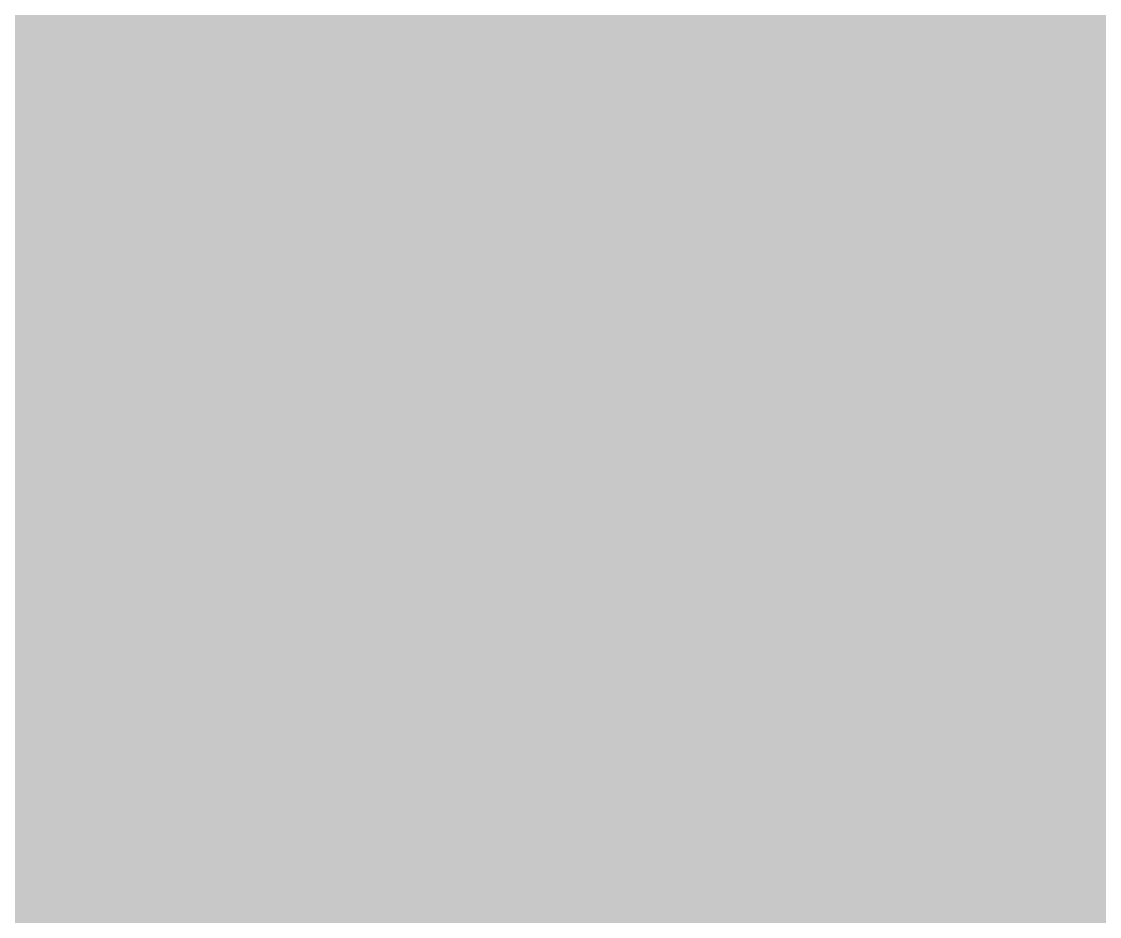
# Model space of a CAD drawing. Header units: millimetres. Extents: x -0.5 to 77.7, y -66.2 to -6.
# Drawn here: x 47.5718 to 47.7002, y -20.9128 to -20.8062 of the extents above; entities that cross this region are included whole.
import ezdxf

# ---------------------------------------------------------------- set-up
doc = ezdxf.new("R2010")
doc.units = ezdxf.units.MM
doc.header["$MEASUREMENT"] = 0
doc.layers.add('Inner1', color=7, linetype='Continuous', true_color=0x999966)
doc.layers.add('Top-Silkscreen-Layer', color=7, linetype='Continuous', true_color=0xffcc00)

msp = doc.modelspace()

# ---------------------------------------------------------------- hatches: boundary and pattern name
at = {"layer": 'Inner1'}
msp.add_hatch(color=256, dxfattribs=at).paths.add_polyline_path([(77.23901, -6.45415), (77.23901, -65.68199), (-0.02286, -65.68199), (-0.02286, -6.45415)])
at = {"layer": 'Top-Silkscreen-Layer'}
msp.add_hatch(color=256, dxfattribs=at).paths.add_polyline_path([(47.61793, -20.82852), (47.602, -20.8439), (47.60448, -20.86917), (47.63992, -20.90913), (47.66262, -20.91206), (47.67786, -20.89458)])

# ---------------------------------------------------------------- linework, layer by layer
at = {"layer": 'Top-Silkscreen-Layer', "const_width": 0.254}
for points in [[(47.71904, -20.49799), (47.74699, -20.56084), (47.76274, -20.56084), (47.76865, -20.54818)], [(47.81921, -20.49522), (47.84566, -20.56084), (47.86284, -20.56084), (47.8702, -20.54452)], [(47.41848, -20.50114), (47.44619, -20.56084), (47.46241, -20.56084), (47.47275, -20.54419)], [(47.52778, -20.62189), (47.54263, -20.65733), (47.54687, -20.60943), (47.53324, -20.60551)], [(47.62213, -20.49633), (47.64375, -20.56084), (47.66709, -20.49317)], [(47.52073, -20.84727), (47.54689, -20.90096), (47.54472, -20.83035), (47.52835, -20.83035)], [(47.53134, -20.72241), (47.52934, -20.7718), (47.56746, -20.76227)], [(47.71481, -20.72465), (47.70198, -20.73936), (47.70506, -20.75762), (47.77337, -20.77747)], [(47.62485, -20.71563), (47.64301, -20.79595), (47.67983, -20.76923), (47.68882, -20.75685), (47.68091, -20.7393)], [(47.7168, -20.82772), (47.70309, -20.84229), (47.70309, -20.86371), (47.71088, -20.89789), (47.71866, -20.91064), (47.74293, -20.91064), (47.76721, -20.91064), (47.78015, -20.89299)], [(47.61793, -20.82852), (47.602, -20.8439), (47.60448, -20.86917), (47.63992, -20.90913), (47.66262, -20.91206), (47.67786, -20.89458)]]:
    msp.add_lwpolyline(points, close=True, dxfattribs=at)
for points in [[(47.8406, -20.70558), (47.8256, -20.71429), (47.80318, -20.75176), (47.86958, -20.78276)], [(47.4066, -20.77504), (47.48809, -20.74815), (47.48809, -20.7285), (47.47093, -20.71348), (47.42012, -20.7128)], [(47.86446, -20.82462), (47.81633, -20.82721), (47.80309, -20.84128), (47.80309, -20.86321), (47.81088, -20.89789), (47.81866, -20.91064), (47.84277, -20.91064)], [(47.41038, -20.89794), (47.47698, -20.90171), (47.48809, -20.89278), (47.48809, -20.86781), (47.48809, -20.84284), (47.47271, -20.828), (47.41753, -20.8279)], [(47.84493, -20.92211), (47.82711, -20.92211), (47.81285, -20.93961), (47.7986, -20.95711), (47.78395, -20.94842), (47.76636, -20.93092), (47.74517, -20.92211), (47.72694, -20.92211), (47.71094, -20.94214), (47.69494, -20.96218), (47.67962, -20.945), (47.64933, -20.92439), (47.63437, -20.92096), (47.61856, -20.9373), (47.60528, -21.00955), (47.60921, -21.03105), (47.58628, -21.03105), (47.56334, -21.03105), (47.56848, -21.01529), (47.58349, -20.99077), (47.59337, -20.98203), (47.57631, -20.96067), (47.52285, -20.94805), (47.5081, -20.95681), (47.5081, -20.97406), (47.53048, -21.02667), (47.50559, -21.03088), (47.48152, -21.02656), (47.49081, -20.99315), (47.49418, -20.96405), (47.47812, -20.94308), (47.46206, -20.92211), (47.44705, -20.92211), (47.41718, -20.93644)]]:
    msp.add_lwpolyline(points, dxfattribs=at)

doc.saveas('drawing.dxf')
